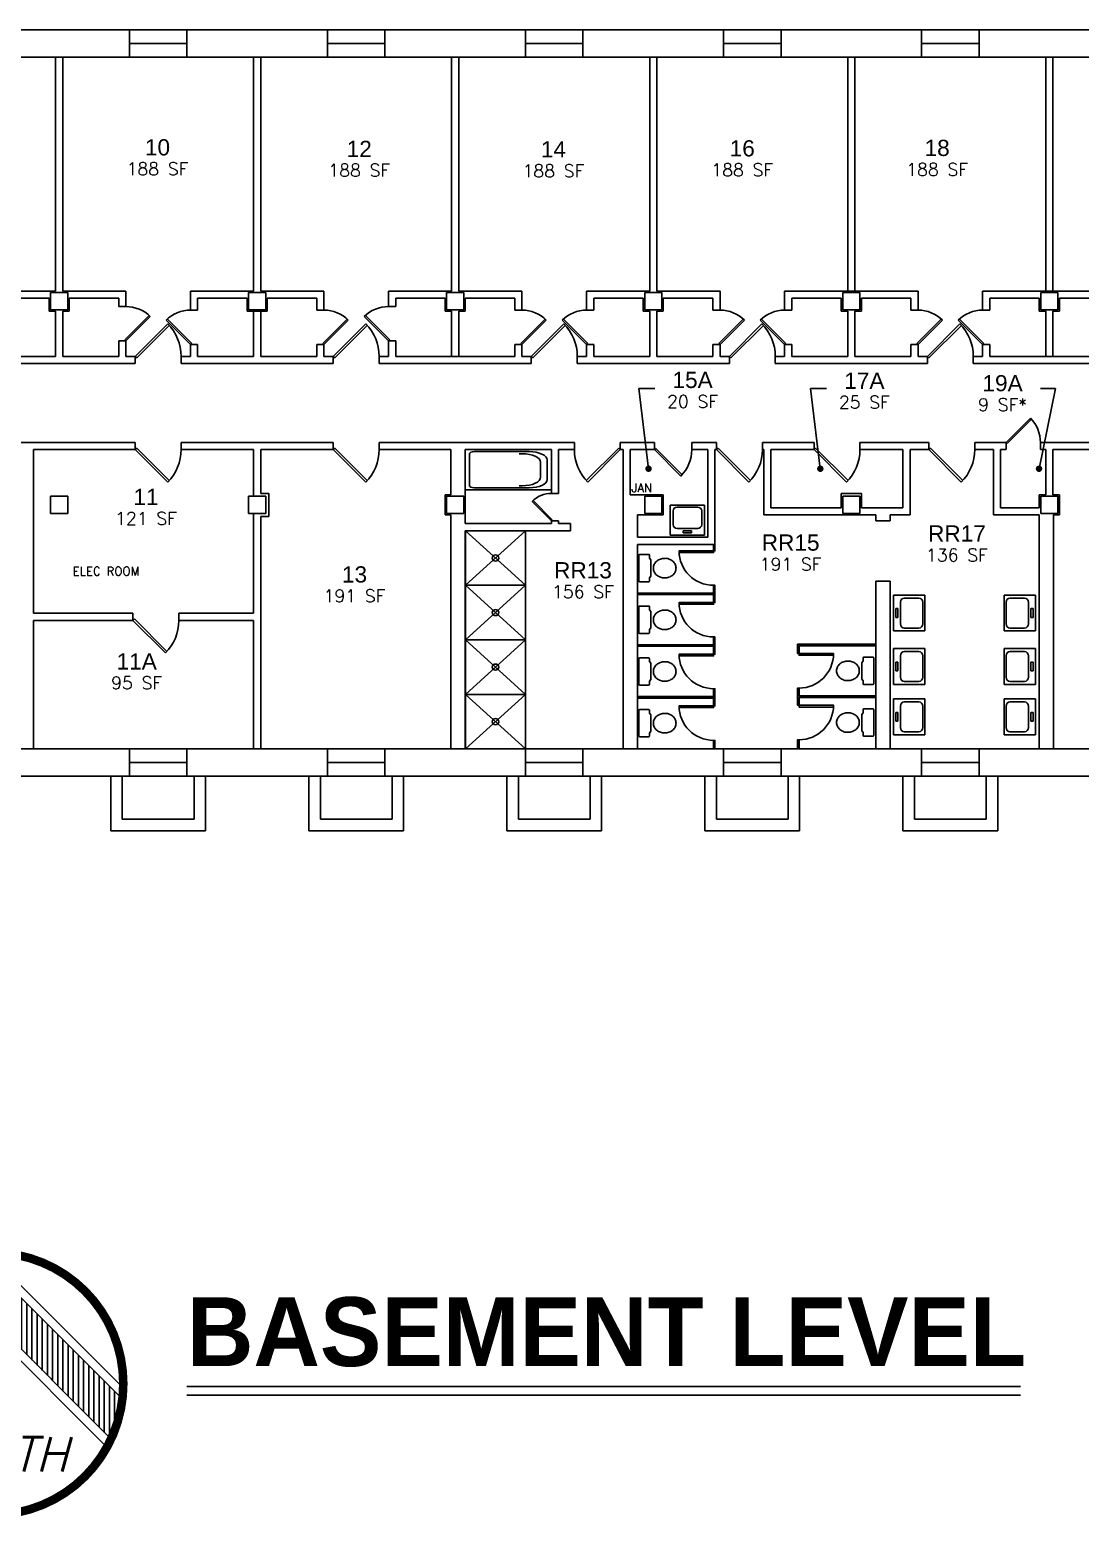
# Model space of a CAD drawing. Header units: inches. Extents: x -346 to 2997, y 75 to 2144.
# Drawn here: x 1417 to 2149, y 986 to 2024 of the extents above; entities that cross this region are included whole.
import ezdxf
from ezdxf.enums import TextEntityAlignment as Align

# ---------------------------------------------------------------- set-up
doc = ezdxf.new("R2010")
doc.units = ezdxf.units.IN
doc.header["$MEASUREMENT"] = 0
doc.layers.get('0').update_dxf_attribs({"linetype": 'CONTINUOUS'})
for name, color, linetype in [('A-ANNO-LEVL', 4, 'CONTINUOUS'), ('A-ANNO-NRTH', 4, 'CONTINUOUS'), ('A-ANNO-TEXT', 7, 'CONTINUOUS'), ('A-DOOR', 2, 'CONTINUOUS'), ('A-FLOR-TPTN', 3, 'CONTINUOUS'), ('A-GLAZ', 2, 'CONTINUOUS'), ('A-SPAC-ANOT', 4, 'CONTINUOUS'), ('A-SPAC-RMNO', 4, 'CONTINUOUS'), ('A-SPAC-RMTW', 4, 'CONTINUOUS'), ('A-WALL', 7, 'CONTINUOUS'), ('P-FIXT', 3, 'CONTINUOUS'), ('S-COLS', 5, 'CONTINUOUS')]:
    doc.layers.add(name, color=color, linetype=linetype)
doc.styles.add('FAI1', font='arial.ttf')
doc.styles.add('LEVELTXT', font='bold.shx', dxfattribs={"height": 0.25})
doc.styles.add('ROMANS', font='romans.shx')
doc.styles.add('SCALETXT', font='simplex.shx', dxfattribs={"oblique": 15, "height": 0.125})
doc.styles.add('simplex', font='simplex.shx')
doc.dimstyles.get("Standard").update_dxf_attribs({"dimtxt": 0.18, "dimasz": 0.18, "dimexe": 0.18, "dimexo": 0.0625, "dimgap": 0.09, "dimtad": 0, "dimtih": 1, "dimtoh": 1, "dimdec": 4, "dimzin": 0, "dimdsep": 46, "dimtxsty": 'Standard', "dimcen": 0.09, "dimadec": 0, "dimazin": 0, "dimtfac": 1, "dimtdec": 4, "dimtofl": 0, "dimtmove": 0, "dimatfit": 3, "dimfxl": 1, "dimtolj": 1, "dimtzin": 0, "dimarcsym": 0})

# ---------------------------------------------------------------- blocks, each defined once
blk = doc.blocks.new('AB141')
for p, q in [((1, 0.5), (0, 0.5)), ((0, 0.5), (0, -0.5)), ((0.05, 0.395071), (0.05, -0.395071)), ((0.743209, 0.45), (0.104929, 0.45)), ((0.624759, 0.4), (0.660817, 0.4)), ((1, -0.5), (1, 0.5)), ((0.874759, 0.186058), (0.874759, -0.186058)), ((0.95, -0.243209), (0.95, 0.243209)), ((0, -0.5), (1, -0.5)), ((0.104929, -0.45), (0.743209, -0.45)), ((0.660817, -0.4), (0.624759, -0.4))]:
    blk.add_line(p, q)
for centre, radius, start, end in [((0.104929, 0.395071), 0.054929, 90, 180), ((0.660817, 0.186058), 0.213942, 0, 90), ((0.743209, 0.243209), 0.206791, 0, 90), ((0.660817, -0.186058), 0.213942, 270, 0), ((0.743209, -0.243209), 0.206791, 270, 0), ((0.104929, -0.395071), 0.054929, 180, 270)]:
    blk.add_arc(centre, radius, start, end)
blk = doc.blocks.new('AH13A')
for p, q in [((1, 0.496), (0, 0.496)), ((0, 0.496), (0, -0.504)), ((0, -0.504), (1, 0.496)), ((1, -0.504), (0, 0.496)), ((1, -0.504), (1, 0.496)), ((0, -0.504), (1, -0.504))]:
    blk.add_line(p, q)
blk.add_circle((0.5, -0.004), 0.056)
blk = doc.blocks.new('AC141')
for p, q in [((0, 0.5), (1, 0.5)), ((0, -0.5), (0, 0.5)), ((0.346581, 0.4183), (0.810283, 0.4183)), ((1, 0.5), (1, -0.5)), ((0.0753, 0.12255), (0.145017, 0.12255)), ((0.0753, -0.12255), (0.0753, 0.12255)), ((0.145017, 0.12255), (0.145017, -0.12255)), ((0.226581, -0.2983), (0.226581, 0.2983)), ((0.930283, 0.2983), (0.930283, -0.2983)), ((0.145017, -0.12255), (0.0753, -0.12255)), ((1, -0.5), (0, -0.5)), ((0.810283, -0.4183), (0.346581, -0.4183))]:
    blk.add_line(p, q)
for centre, start, end in [((0.346581, 0.2983), 90, 180), ((0.810283, 0.2983), 0, 90), ((0.346581, -0.2983), 180, 270), ((0.810283, -0.2983), 270, 0)]:
    blk.add_arc(centre, 0.12, start, end)
blk = doc.blocks.new('AD131')
for p, q in [((0.03333, -0.475023), (0.03333, 0.475023)), ((0.05833, 0.500023), (0.298978, 0.500023)), ((0.323978, 0.475023), (0.323978, 0.362171)), ((0.323978, 0.362171), (0.354249, 0.298611)), ((0.354249, 0.298611), (0.354249, -0.298611)), ((0.323978, -0.362171), (0.354249, -0.298611)), ((0.323978, -0.475023), (0.323978, -0.362171)), ((0.05833, -0.500023), (0.298978, -0.500023))]:
    blk.add_line(p, q)
blk.add_lwpolyline([(1.033321, -0.002131, 0.084445), (1.00948, 0.138025, 0.091522), (0.944276, 0.252035, 0.103706), (0.835094, 0.337134, 0.134256), (0.729302, 0.357313, 0.114344), (0.615596, 0.330966, 0.103706), (0.514328, 0.252035, 0.091522), (0.449124, 0.138025, 0.084445), (0.425283, -0.002131, 0.084445), (0.449124, -0.142287, 0.091522), (0.514328, -0.256296, 0.103706), (0.615596, -0.335228, 0.114344), (0.729302, -0.361575, 0.114344), (0.843008, -0.335228, 0.103706), (0.944276, -0.256296, 0.091522), (1.00948, -0.142287, 0.084445)], format="xyb", close=True)
for centre, start, end in [((0.05833, 0.475023), 90, 180), ((0.298978, 0.475023), 0, 90), ((0.05833, -0.475023), 180, 270), ((0.298978, -0.475023), 270, 0)]:
    blk.add_arc(centre, 0.025, start, end)
blk = doc.blocks.new('AE141')
for p, q in [((0.499999, 0), (0.451388, 0)), ((0.451388, 0), (0.451388, -0.999997)), ((0.499999, -0.999997), (0.451388, -0.999997))]:
    blk.add_line(p, q)
blk.add_arc((0.499999, 0), 0.999997, 180, 270)
at = {"linetype": 'Continuous'}
for points in [[(0.451388, 0), (0.451388, -0.999997), (0.451388, -0.999997, 1), (0.451388, 0, 1)], [(0.499999, 0, 1), (0.499999, -0.999997, 1), (0.451388, -0.999997, 1), (0.451388, 0, 1)], [(0.499999, 0), (0.499999, 0, 1), (0.451388, 0, 1), (0.451388, 0)], [(0.499999, 0), (0.499999, -0.999997), (0.451388, -0.998815), (0.451388, 0)], [(0.499999, 0), (0.499999, -0.999997), (0.499999, -0.999997, 1), (0.499999, 0, 1)], [(0.499999, -0.999997), (0.499999, -0.999997, 1), (0.451388, -0.999997, 1), (0.451388, -0.998815)]]:
    blk.add_3dface(points, dxfattribs=at)
blk = doc.blocks.new('*X11')
at = {"color": 0}
for p, q in [((-0.75, 0.1973), (-0.75, 0.3831)), ((-0.7312, 0.2161), (-0.7312, 0.4019)), ((-0.7125, 0.2348), (-0.7125, 0.4206)), ((-0.6937, 0.2279), (-0.6937, 0.4137)), ((-0.675, 0.2091), (-0.675, 0.3949)), ((-0.8062, 0.1411), (-0.8062, 0.3269)), ((-0.7875, 0.1598), (-0.7875, 0.3456)), ((-0.7687, 0.1786), (-0.7687, 0.3644)), ((-0.6562, 0.1904), (-0.6562, 0.3762)), ((-0.6375, 0.1716), (-0.6375, 0.3574)), ((-0.6187, 0.1529), (-0.6187, 0.3387)), ((-0.8625, 0.0848), (-0.8625, 0.2706)), ((-0.8437, 0.1036), (-0.8437, 0.2894)), ((-0.825, 0.1223), (-0.825, 0.3081)), ((-0.6, 0.1341), (-0.6, 0.3199)), ((-0.5812, 0.1154), (-0.5812, 0.3012)), ((-0.5625, 0.0966), (-0.5625, 0.2824)), ((-0.9, 0.0473), (-0.9, 0.2331)), ((-0.8812, 0.0661), (-0.8812, 0.2519)), ((-0.5437, 0.0779), (-0.5437, 0.2637)), ((-0.525, 0.0591), (-0.525, 0.2449)), ((-0.5062, 0.0404), (-0.5062, 0.2262)), ((-0.9562, -0.0089), (-0.9562, 0.1769)), ((-0.9375, 0.0098), (-0.9375, 0.1956)), ((-0.9187, 0.0286), (-0.9187, 0.2144)), ((-0.4875, 0.0216), (-0.4875, 0.2074)), ((-0.4687, 0.0029), (-0.4687, 0.1887)), ((-0.45, -0.0159), (-0.45, 0.1699)), ((-1.0125, -0.0652), (-1.0125, 0.1206)), ((-0.9937, -0.0464), (-0.9937, 0.1394)), ((-0.975, -0.0277), (-0.975, 0.1581)), ((-0.4312, -0.0346), (-0.4312, 0.1512)), ((-0.4125, -0.0534), (-0.4125, 0.1324)), ((-0.3937, -0.0721), (-0.3937, 0.1137)), ((-1.0688, -0.1214), (-1.0688, 0.0644)), ((-1.05, -0.1027), (-1.05, 0.0831)), ((-1.0312, -0.0839), (-1.0312, 0.1019)), ((-0.375, -0.0909), (-0.375, 0.0949)), ((-0.3562, -0.1096), (-0.3562, 0.0762)), ((-0.3375, -0.1284), (-0.3375, 0.0574)), ((-1.125, -0.1777), (-1.125, 0.0081)), ((-1.1062, -0.1589), (-1.1062, 0.0269)), ((-1.0875, -0.1402), (-1.0875, 0.0456)), ((-0.3187, -0.1471), (-0.3187, 0.0387)), ((-0.3, -0.1659), (-0.3, 0.0199)), ((-0.2812, -0.1846), (-0.2812, 0.0012)), ((-1.1625, -0.1263), (-1.1625, -0.0294)), ((-1.1438, -0.1653), (-1.1438, -0.0106)), ((-0.2625, -0.1448), (-0.2625, -0.0176)), ((-0.2437, -0.0894), (-0.2437, -0.0363))]:
    blk.add_line(p, q, dxfattribs=at)
blk = doc.blocks.new('FMNORTH')
at = {"layer": 'A-ANNO-NRTH'}
for p, q in [((-0.7066, 0.4708), (-1.1668, 0.0106)), ((-0.7066, 0.4708), (-0.2464, 0.0106)), ((-0.7066, 0.1965), (-1.1114, -0.2083)), ((-0.7066, 0.1965), (-0.3018, -0.2083))]:
    blk.add_line(p, q, dxfattribs=at)
at = {"layer": 'A-ANNO-NRTH', "const_width": 0.0312}
blk.add_lwpolyline([(-1.1824, 0.0106, 1), (-0.2308, 0.0106, 1)], format="xyb", close=True, dxfattribs=at)
at = {"layer": 'A-ANNO-NRTH'}
blk.add_lwpolyline([(-1.179, -0.0459), (-1.1622, -0.1278), (-1.1335, -0.1862), (-1.1602, -0.1251), (-1.179, -0.0459), (-0.7066, 0.4265), (-0.2342, -0.0459), (-0.2486, -0.1115), (-0.2797, -0.1862), (-0.7066, 0.2407), (-1.1335, -0.1862)], dxfattribs=at)
blk.add_blockref('*X11', (0, 0), dxfattribs=at)
at = {"layer": 'A-ANNO-NRTH', "style": 'SCALETXT', "oblique": 15}
blk.add_text('NORTH', height=0.125, dxfattribs=at).set_placement((-0.7066, -0.2454), align=Align.MIDDLE)
blk = doc.blocks.new('VS')
at = {"layer": 'A-ANNO-LEVL', "style": 'LEVELTXT'}
blk.add_attdef('VIEW', (0, 0.0748), '', height=0.25, dxfattribs=at)
blk = doc.blocks.new('AWI002')
blk.add_line((-0.5, -1), (0.5, -1))
blk = doc.blocks.new('ADO001')
for p, q in [((0.207106, 0.707105), (-0.499999, 0)), ((-0.465625, -0.034373), (0.240643, 0.671896)), ((-0.499999, 0), (-0.465625, -0.034373))]:
    blk.add_line(p, q)
blk.add_arc((-0.499999, 0), 0.999997, 0, 45)
blk = doc.blocks.new('ADO101')
for p, q in [((0.465624, -0.034373), (-0.240645, 0.671896)), ((-0.207108, 0.707105), (0.499997, 0)), ((0.499997, 0), (0.465624, -0.034373))]:
    blk.add_line(p, q)
blk.add_arc((0.499997, 0), 0.999997, 135, 180)
blk = doc.blocks.new('FMGRM1')
at = {"style": 'FAI1'}
for tag, p in [('DATA1', (0, -0.284)), ('DATA2', (0, -0.443)), ('DATA3', (0, -0.602)), ('DATA4', (0, -0.762)), ('DATA5', (0, -0.921))]:
    blk.add_attdef(tag, text='', height=0.117, dxfattribs=at).set_placement(p, align=Align.CENTER)
at = {"layer": 'A-SPAC-RMNO', "style": 'FAI1'}
blk.add_attdef('RMNUMB', text='', height=0.16, dxfattribs=at).set_placement((0, 0), align=Align.MIDDLE)

msp = doc.modelspace()

# ---------------------------------------------------------------- linework, layer by layer
at = {"layer": 'A-ANNO-LEVL'}
for p, q in [((1526.7, 1078.4), (2107.7, 1078.4)), ((1526.7, 1072.4), (2107.7, 1072.4))]:
    msp.add_line(p, q, dxfattribs=at)
at = {"layer": 'A-FLOR-TPTN'}
for points in [[(1894.7, 1665.1), (1894.7, 1660.6), (1893.7, 1660.6), (1893.7, 1665.1)], [(1840.7, 1630.1), (1893.7, 1630.1), (1893.7, 1624.6), (1894.7, 1624.6), (1894.7, 1636.6), (1893.7, 1636.6), (1893.7, 1631.1), (1840.7, 1631.1), (1840.7, 1630.1)], [(1840.7, 1594.1), (1893.7, 1594.1), (1893.7, 1588.6), (1894.7, 1588.6), (1894.7, 1600.6), (1893.7, 1600.6), (1893.7, 1595.1), (1840.7, 1595.1), (1840.7, 1594.1)], [(2006.3, 1594.5), (2006.3, 1595.5), (1952.3, 1595.5), (1952.3, 1589), (1953.3, 1589), (1953.3, 1594.5), (2006.3, 1594.5)], [(1840.7, 1558.1), (1893.7, 1558.1), (1893.7, 1552.6), (1894.7, 1552.6), (1894.7, 1564.6), (1893.7, 1564.6), (1893.7, 1559.1), (1840.7, 1559.1), (1840.7, 1558.1)], [(2006.3, 1558.5), (1953.3, 1558.5), (1953.3, 1553), (1952.3, 1553), (1952.3, 1565), (1953.3, 1565), (1953.3, 1559.5), (2006.3, 1559.5), (2006.3, 1558.5)], [(1894.7, 1522.6), (1894.7, 1528.6), (1893.7, 1528.6), (1893.7, 1522.6)], [(1952.3, 1523), (1952.3, 1529), (1953.3, 1529), (1953.3, 1523)]]:
    msp.add_lwpolyline(points, dxfattribs=at)
at = {"layer": 'A-GLAZ'}
for p, q in [((1526.7, 2023.6), (1486.7, 2023.6)), ((1664.7, 2023.6), (1624.7, 2023.6)), ((1802.7, 2023.6), (1762.7, 2023.6)), ((1940.7, 2023.6), (1900.7, 2023.6)), ((2078.7, 2023.6), (2038.7, 2023.6)), ((1526.7, 2004.6), (1486.7, 2004.6)), ((1664.7, 2004.6), (1624.7, 2004.6)), ((1802.7, 2004.6), (1762.7, 2004.6)), ((1940.7, 2004.6), (1900.7, 2004.6)), ((2078.7, 2004.6), (2038.7, 2004.6)), ((1486.7, 1522.6), (1526.7, 1522.6)), ((1624.7, 1522.6), (1664.7, 1522.6)), ((1762.7, 1522.6), (1802.7, 1522.6)), ((1900.7, 1522.6), (1940.7, 1522.6)), ((2038.7, 1522.6), (2078.7, 1522.6)), ((1486.7, 1503.6), (1526.7, 1503.6)), ((1624.7, 1503.6), (1664.7, 1503.6)), ((1762.7, 1503.6), (1802.7, 1503.6)), ((1900.7, 1503.6), (1940.7, 1503.6)), ((2038.7, 1503.6), (2078.7, 1503.6))]:
    msp.add_line(p, q, dxfattribs=at)
at = {"layer": 'A-WALL'}
for p, q in [((917.7, 2023.6), (2835.7, 2023.6)), ((1486.7, 2004.6), (1486.7, 2023.6)), ((1526.7, 2004.6), (1526.7, 2023.6)), ((1624.7, 2023.6), (1624.7, 2004.6)), ((1664.7, 2023.6), (1664.7, 2004.6)), ((1762.7, 2004.6), (1762.7, 2023.6)), ((1802.7, 2004.6), (1802.7, 2023.6)), ((1900.7, 2023.6), (1900.7, 2004.6)), ((1940.7, 2023.6), (1940.7, 2004.6)), ((2038.7, 2004.6), (2038.7, 2023.6)), ((2078.7, 2004.6), (2078.7, 2023.6)), ((2816.5, 2004.6), (915.7, 2004.6)), ((1435.2, 2004.6), (1435.2, 1841.6)), ((1440.2, 2004.6), (1440.2, 1841.6)), ((1573.2, 2004.6), (1573.2, 1841.6)), ((1578.2, 2004.6), (1578.2, 1841.6)), ((1711.2, 2004.6), (1711.2, 1841.6)), ((1716.2, 2004.6), (1716.2, 1841.6)), ((1849.2, 2004.6), (1849.2, 1841.6)), ((1854.2, 2004.6), (1854.2, 1841.6)), ((1987.2, 2004.6), (1987.2, 1841.6)), ((1992.2, 2004.6), (1992.2, 1841.6)), ((2125.2, 2004.6), (2125.2, 1841.6)), ((2130.2, 2004.6), (2130.2, 1841.6)), ((1391.2, 1841.6), (1435.2, 1841.6)), ((1396.2, 1836.6), (1430.7, 1836.6)), ((1435.2, 1841.6), (1430.7, 1841.6)), ((1430.7, 1836.6), (1430.7, 1827.6)), ((1444.7, 1841.6), (1440.2, 1841.6)), ((1440.2, 1841.6), (1484.2, 1841.6)), ((1444.7, 1827.6), (1444.7, 1836.6)), ((1444.7, 1836.6), (1479.2, 1836.6)), ((1479.2, 1836.6), (1479.2, 1830.8)), ((1484.2, 1841.6), (1484.2, 1830.8)), ((1529.2, 1841.6), (1573.2, 1841.6)), ((1529.2, 1841.6), (1529.2, 1828.3)), ((1534.2, 1836.6), (1568.7, 1836.6)), ((1534.2, 1836.6), (1534.2, 1828.3)), ((1573.2, 1841.6), (1568.7, 1841.6)), ((1568.7, 1836.6), (1568.7, 1827.6)), ((1582.7, 1841.6), (1578.2, 1841.6)), ((1578.2, 1841.6), (1622.2, 1841.6)), ((1582.7, 1827.6), (1582.7, 1836.6)), ((1582.7, 1836.6), (1617.2, 1836.6)), ((1617.2, 1836.6), (1617.2, 1828.3)), ((1622.2, 1841.6), (1622.2, 1828.3)), ((1667.2, 1841.6), (1711.2, 1841.6)), ((1667.2, 1841.6), (1667.2, 1830.8)), ((1672.2, 1836.6), (1706.7, 1836.6)), ((1672.2, 1836.6), (1672.2, 1830.8)), ((1711.2, 1841.6), (1706.7, 1841.6)), ((1706.7, 1836.6), (1706.7, 1827.6)), ((1720.7, 1841.6), (1716.2, 1841.6)), ((1716.2, 1841.6), (1760.2, 1841.6)), ((1720.7, 1827.6), (1720.7, 1836.6)), ((1720.7, 1836.6), (1755.2, 1836.6)), ((1755.2, 1836.6), (1755.2, 1828.3)), ((1760.2, 1841.6), (1760.2, 1828.3)), ((1805.2, 1841.6), (1849.2, 1841.6)), ((1805.2, 1841.6), (1805.2, 1828.3)), ((1810.2, 1836.6), (1844.7, 1836.6)), ((1810.2, 1836.6), (1810.2, 1828.3)), ((1849.2, 1841.6), (1844.7, 1841.6)), ((1844.7, 1836.6), (1844.7, 1827.6)), ((1858.7, 1841.6), (1854.2, 1841.6)), ((1854.2, 1841.6), (1898.2, 1841.6)), ((1858.7, 1827.6), (1858.7, 1836.6)), ((1858.7, 1836.6), (1893.2, 1836.6)), ((1893.2, 1836.6), (1893.2, 1828.3)), ((1898.2, 1841.6), (1898.2, 1828.3)), ((1943.2, 1841.6), (1987.2, 1841.6)), ((1943.2, 1841.6), (1943.2, 1828.3)), ((1948.2, 1836.6), (1982.7, 1836.6)), ((1948.2, 1836.6), (1948.2, 1828.3)), ((1996.7, 1841.6), (1982.7, 1841.6)), ((1982.7, 1836.6), (1982.7, 1827.6)), ((1992.2, 1841.6), (2036.2, 1841.6)), ((1996.7, 1827.6), (1996.7, 1836.6)), ((1996.7, 1836.6), (2031.2, 1836.6)), ((2031.2, 1836.6), (2031.2, 1828.3)), ((2036.2, 1841.6), (2036.2, 1828.3)), ((2081.2, 1841.6), (2125.2, 1841.6)), ((2081.2, 1841.6), (2081.2, 1828.3)), ((2086.2, 1836.6), (2120.7, 1836.6)), ((2086.2, 1836.6), (2086.2, 1828.3)), ((2134.7, 1841.6), (2120.7, 1841.6)), ((2120.7, 1836.6), (2120.7, 1827.6)), ((2130.2, 1841.6), (2174.2, 1841.6)), ((2134.7, 1827.6), (2134.7, 1836.6)), ((2134.7, 1836.6), (2169.2, 1836.6)), ((1430.7, 1827.6), (1435.2, 1827.6)), ((1435.2, 1827.6), (1435.2, 1796.1)), ((1440.2, 1827.6), (1440.2, 1796.1)), ((1440.2, 1827.6), (1444.7, 1827.6)), ((1484.2, 1830.8), (1479.2, 1830.8)), ((1534.2, 1828.3), (1529.2, 1828.3)), ((1568.7, 1827.6), (1582.7, 1827.6)), ((1573.2, 1827.6), (1573.2, 1796.1)), ((1578.2, 1827.6), (1578.2, 1796.1)), ((1622.2, 1828.3), (1617.2, 1828.3)), ((1672.2, 1830.8), (1667.2, 1830.8)), ((1706.7, 1827.6), (1711.2, 1827.6)), ((1711.2, 1827.6), (1711.2, 1796.1)), ((1716.2, 1827.6), (1716.2, 1796.1)), ((1716.2, 1827.6), (1720.7, 1827.6)), ((1760.2, 1828.3), (1755.2, 1828.3)), ((1810.2, 1828.3), (1805.2, 1828.3)), ((1844.7, 1827.6), (1849.2, 1827.6)), ((1849.2, 1827.6), (1849.2, 1796.1)), ((1854.2, 1827.6), (1854.2, 1796.1)), ((1854.2, 1827.6), (1858.7, 1827.6)), ((1898.2, 1828.3), (1893.2, 1828.3)), ((1948.2, 1828.3), (1943.2, 1828.3)), ((1982.7, 1827.6), (1987.2, 1827.6)), ((1987.2, 1827.6), (1987.2, 1796.1)), ((1992.2, 1827.6), (1992.2, 1796.1)), ((1992.2, 1827.6), (1996.7, 1827.6)), ((2036.2, 1828.3), (2031.2, 1828.3)), ((2086.2, 1828.3), (2081.2, 1828.3)), ((2120.7, 1827.6), (2125.2, 1827.6)), ((2125.2, 1827.6), (2125.2, 1796.1)), ((2130.2, 1827.6), (2130.2, 1796.1)), ((2130.2, 1827.6), (2134.7, 1827.6)), ((1479.2, 1806.8), (1479.2, 1796.1)), ((1484.2, 1806.8), (1479.2, 1806.8)), ((1484.2, 1806.8), (1484.2, 1796.1)), ((1667.2, 1806.8), (1667.2, 1796.1)), ((1672.2, 1806.8), (1667.2, 1806.8)), ((1672.2, 1806.8), (1672.2, 1796.1)), ((1396.2, 1796.1), (1435.2, 1796.1)), ((1440.2, 1796.1), (1479.2, 1796.1)), ((1484.2, 1796.1), (1490.7, 1796.1)), ((1490.7, 1791.1), (1490.7, 1796.1)), ((1522.7, 1796.1), (1529.2, 1796.1)), ((1522.7, 1791.1), (1522.7, 1796.1)), ((1529.2, 1804.3), (1529.2, 1796.1)), ((1534.2, 1804.3), (1529.2, 1804.3)), ((1534.2, 1804.3), (1534.2, 1796.1)), ((1534.2, 1796.1), (1573.2, 1796.1)), ((1578.2, 1796.1), (1617.2, 1796.1)), ((1617.2, 1804.3), (1617.2, 1796.1)), ((1622.2, 1804.3), (1617.2, 1804.3)), ((1622.2, 1804.3), (1622.2, 1796.1)), ((1622.2, 1796.1), (1628.7, 1796.1)), ((1628.7, 1791.1), (1628.7, 1796.1)), ((1660.7, 1796.1), (1667.2, 1796.1)), ((1660.7, 1791.1), (1660.7, 1796.1)), ((1672.2, 1796.1), (1755.2, 1796.1)), ((1755.2, 1804.3), (1755.2, 1796.1)), ((1760.2, 1804.3), (1755.2, 1804.3)), ((1760.2, 1804.3), (1760.2, 1796.1)), ((1760.2, 1796.1), (1766.7, 1796.1)), ((1766.7, 1791.1), (1766.7, 1796.1)), ((1798.7, 1796.1), (1805.2, 1796.1)), ((1798.7, 1791.1), (1798.7, 1796.1)), ((1805.2, 1804.3), (1805.2, 1796.1)), ((1810.2, 1804.3), (1805.2, 1804.3)), ((1810.2, 1804.3), (1810.2, 1796.1)), ((1810.2, 1796.1), (1849.2, 1796.1)), ((1854.2, 1796.1), (1893.2, 1796.1)), ((1893.2, 1804.3), (1893.2, 1796.1)), ((1898.2, 1804.3), (1893.2, 1804.3)), ((1898.2, 1804.3), (1898.2, 1796.1)), ((1898.2, 1796.1), (1904.7, 1796.1)), ((1904.7, 1791.1), (1904.7, 1796.1)), ((1936.7, 1796.1), (1943.2, 1796.1)), ((1936.7, 1791.1), (1936.7, 1796.1)), ((1943.2, 1804.3), (1943.2, 1796.1)), ((1948.2, 1804.3), (1943.2, 1804.3)), ((1948.2, 1804.3), (1948.2, 1796.1)), ((1948.2, 1796.1), (1987.2, 1796.1)), ((1992.2, 1796.1), (2031.2, 1796.1)), ((2031.2, 1804.3), (2031.2, 1796.1)), ((2036.2, 1804.3), (2031.2, 1804.3)), ((2036.2, 1804.3), (2036.2, 1796.1)), ((2036.2, 1796.1), (2042.7, 1796.1)), ((2042.7, 1791.1), (2042.7, 1796.1)), ((2074.7, 1796.1), (2081.2, 1796.1)), ((2074.7, 1791.1), (2074.7, 1796.1)), ((2081.2, 1804.3), (2081.2, 1796.1)), ((2086.2, 1804.3), (2081.2, 1804.3)), ((2086.2, 1804.3), (2086.2, 1796.1)), ((2086.2, 1796.1), (2169.2, 1796.1)), ((1384.7, 1791.1), (1490.7, 1791.1)), ((1522.7, 1791.1), (1628.7, 1791.1)), ((1660.7, 1791.1), (1766.7, 1791.1)), ((1798.7, 1791.1), (1904.7, 1791.1)), ((1936.7, 1791.1), (2042.7, 1791.1)), ((2074.7, 1791.1), (2180.7, 1791.1)), ((1490.7, 1736.1), (1252.2, 1736.1)), ((1490.7, 1736.1), (1490.7, 1731.1)), ((1522.7, 1736.1), (1522.7, 1731.1)), ((1628.7, 1736.1), (1522.7, 1736.1)), ((1628.7, 1736.1), (1628.7, 1731.1)), ((1796.7, 1736.1), (1660.7, 1736.1)), ((1660.7, 1736.1), (1660.7, 1731.1)), ((1796.7, 1736.1), (1796.7, 1731.1)), ((1852.5, 1736.1), (1828.7, 1736.1)), ((1828.7, 1736.1), (1828.7, 1731.1)), ((1852.5, 1736.1), (1852.5, 1731.1)), ((1878.5, 1736.1), (1895.7, 1736.1)), ((1878.5, 1736.1), (1878.5, 1731.1)), ((1895.7, 1736.1), (1895.7, 1731.1)), ((1927.7, 1736.1), (1963.7, 1736.1)), ((1927.7, 1736.1), (1927.7, 1731.1)), ((1963.7, 1736.1), (1963.7, 1731.1)), ((1995.7, 1736.1), (2043.7, 1736.1)), ((1995.7, 1736.1), (1995.7, 1731.1)), ((2043.7, 1736.1), (2043.7, 1731.1)), ((2075.7, 1736.1), (2075.7, 1731.1)), ((2097.5, 1736.1), (2075.7, 1736.1)), ((2097.5, 1731.1), (2097.5, 1736.1)), ((2180.7, 1736.1), (2121.5, 1736.1)), ((2121.5, 1731.1), (2121.5, 1736.1)), ((1419.7, 1731.1), (1419.7, 1617.1)), ((1490.7, 1731.1), (1419.7, 1731.1)), ((1573.2, 1731.1), (1522.7, 1731.1)), ((1573.2, 1698.6), (1573.2, 1731.1)), ((1578.2, 1700.6), (1578.2, 1731.1)), ((1628.7, 1731.1), (1578.2, 1731.1)), ((1710.7, 1731.1), (1660.7, 1731.1)), ((1710.7, 1699.6), (1710.7, 1731.1)), ((1720.7, 1679.6), (1720.7, 1731.1)), ((1780.7, 1731.1), (1720.7, 1731.1)), ((1780.7, 1731.1), (1780.7, 1700.6)), ((1785.7, 1731.1), (1785.7, 1700.6)), ((1796.7, 1731.1), (1785.7, 1731.1)), ((1830.7, 1731.1), (1828.7, 1731.1)), ((1830.7, 1522.6), (1830.7, 1731.1)), ((1835.7, 1699.6), (1835.7, 1731.1)), ((1835.7, 1731.1), (1852.5, 1731.1)), ((1878.5, 1731.1), (1889.7, 1731.1)), ((1889.7, 1670.1), (1889.7, 1731.1)), ((1894.7, 1665.1), (1894.7, 1731.1)), ((1894.7, 1731.1), (1895.7, 1731.1)), ((1927.7, 1731.1), (1928.7, 1731.1)), ((1928.7, 1731.1), (1928.7, 1685.6)), ((1933.7, 1731.1), (1933.7, 1690.6)), ((1933.7, 1731.1), (1963.7, 1731.1)), ((1995.7, 1731.1), (2025.7, 1731.1)), ((2025.7, 1690.6), (2025.7, 1731.1)), ((2030.7, 1685.6), (2030.7, 1731.1)), ((2030.7, 1731.1), (2043.7, 1731.1)), ((2075.7, 1731.1), (2088.7, 1731.1)), ((2088.7, 1685.6), (2088.7, 1731.1)), ((2093.7, 1690.6), (2093.7, 1731.1)), ((2097.5, 1731.1), (2093.7, 1731.1)), ((2125.2, 1731.1), (2121.5, 1731.1)), ((2125.2, 1699.6), (2125.2, 1731.1)), ((2130.2, 1699.6), (2130.2, 1731.1)), ((2130.2, 1731.1), (2180.7, 1731.1)), ((1583.7, 1700.6), (1578.2, 1700.6)), ((1583.7, 1684.6), (1583.7, 1700.6)), ((1706.7, 1699.6), (1706.7, 1685.6)), ((1710.7, 1699.6), (1706.7, 1699.6)), ((1785.7, 1700.6), (1780.7, 1700.6)), ((1858.7, 1699.6), (1835.7, 1699.6)), ((1858.7, 1685.6), (1858.7, 1699.6)), ((1982.7, 1700.6), (1982.7, 1690.6)), ((1982.7, 1700.6), (1996.7, 1700.6)), ((1996.7, 1690.6), (1996.7, 1700.6)), ((2120.7, 1699.6), (2120.7, 1690.6)), ((2125.2, 1699.6), (2120.7, 1699.6)), ((2134.7, 1699.6), (2130.2, 1699.6)), ((2134.7, 1685.6), (2134.7, 1699.6)), ((1573.2, 1617.1), (1573.2, 1686.6)), ((1578.2, 1522.6), (1578.2, 1684.6)), ((1578.2, 1684.6), (1583.7, 1684.6)), ((1706.7, 1685.6), (1710.7, 1685.6)), ((1710.7, 1522.6), (1710.7, 1685.6)), ((1780.7, 1681.6), (1780.7, 1679.6)), ((1785.7, 1681.6), (1780.7, 1681.6)), ((1785.7, 1681.6), (1785.7, 1679.6)), ((1840.7, 1685.6), (1858.7, 1685.6)), ((1840.7, 1670.1), (1840.7, 1685.6)), ((1928.7, 1685.6), (2006.7, 1685.6)), ((1933.7, 1690.6), (1982.7, 1690.6)), ((1996.7, 1690.6), (2025.7, 1690.6)), ((2006.7, 1681.6), (2006.7, 1685.6)), ((2016.7, 1681.6), (2006.7, 1681.6)), ((2016.7, 1685.6), (2030.7, 1685.6)), ((2016.7, 1681.6), (2016.7, 1685.6)), ((2088.7, 1685.6), (2120.7, 1685.6)), ((2093.7, 1690.6), (2120.7, 1690.6)), ((2120.7, 1522.6), (2120.7, 1685.6)), ((2130.7, 1685.6), (2134.7, 1685.6)), ((2130.7, 1522.6), (2130.7, 1685.6)), ((1780.7, 1679.6), (1720.7, 1679.6)), ((1720.7, 1522.6), (1720.7, 1674.6)), ((1720.7, 1674.6), (1793.9, 1674.6)), ((1793.9, 1679.6), (1785.7, 1679.6)), ((1793.9, 1674.6), (1793.9, 1679.6)), ((1840.7, 1670.1), (1889.7, 1670.1)), ((1840.7, 1522.6), (1840.7, 1665.1)), ((1840.7, 1665.1), (1894.7, 1665.1)), ((2006.7, 1522.6), (2006.7, 1639.6)), ((2016.7, 1639.6), (2006.7, 1639.6)), ((2016.7, 1522.6), (2016.7, 1639.6)), ((1489.1, 1617.1), (1419.7, 1617.1)), ((1419.7, 1612.1), (1419.7, 1522.6)), ((1489.1, 1612.1), (1419.7, 1612.1)), ((1489.1, 1617.1), (1489.1, 1612.1)), ((1573.2, 1617.1), (1521.1, 1617.1)), ((1521.1, 1617.1), (1521.1, 1612.1)), ((1573.2, 1612.1), (1521.1, 1612.1)), ((1573.2, 1522.6), (1573.2, 1612.1)), ((1023.7, 1522.6), (2816.7, 1522.6)), ((1486.7, 1522.6), (1486.7, 1503.6)), ((1526.7, 1522.6), (1526.7, 1503.6)), ((1624.7, 1522.6), (1624.7, 1503.6)), ((1664.7, 1522.6), (1664.7, 1503.6)), ((1762.7, 1522.6), (1762.7, 1503.6)), ((1802.7, 1522.6), (1802.7, 1503.6)), ((1900.7, 1522.6), (1900.7, 1503.6)), ((1940.7, 1522.6), (1940.7, 1503.6)), ((2038.7, 1522.6), (2038.7, 1503.6)), ((2078.7, 1522.6), (2078.7, 1503.6)), ((2835.7, 1503.6), (1025.3, 1503.6)), ((1473.7, 1503.6), (1473.7, 1465.6)), ((1481.7, 1503.6), (1481.7, 1473.6)), ((1531.7, 1473.6), (1531.7, 1503.6)), ((1539.7, 1465.6), (1539.7, 1503.6)), ((1611.7, 1503.6), (1611.7, 1465.6)), ((1619.7, 1503.6), (1619.7, 1473.6)), ((1669.7, 1473.6), (1669.7, 1503.6)), ((1677.7, 1465.6), (1677.7, 1503.6)), ((1749.7, 1503.6), (1749.7, 1465.6)), ((1757.7, 1503.6), (1757.7, 1473.6)), ((1807.7, 1473.6), (1807.7, 1503.6)), ((1815.7, 1465.6), (1815.7, 1503.6)), ((1887.7, 1503.6), (1887.7, 1465.6)), ((1895.7, 1503.6), (1895.7, 1473.6)), ((1945.7, 1473.6), (1945.7, 1503.6)), ((1953.7, 1465.6), (1953.7, 1503.6)), ((2025.7, 1503.6), (2025.7, 1465.6)), ((2033.7, 1503.6), (2033.7, 1473.6)), ((2083.7, 1473.6), (2083.7, 1503.6)), ((2091.7, 1465.6), (2091.7, 1503.6)), ((1481.7, 1473.6), (1531.7, 1473.6)), ((1619.7, 1473.6), (1669.7, 1473.6)), ((1757.7, 1473.6), (1807.7, 1473.6)), ((1895.7, 1473.6), (1945.7, 1473.6)), ((2033.7, 1473.6), (2083.7, 1473.6)), ((1473.7, 1465.6), (1539.7, 1465.6)), ((1611.7, 1465.6), (1677.7, 1465.6)), ((1749.7, 1465.6), (1815.7, 1465.6)), ((1887.7, 1465.6), (1953.7, 1465.6)), ((2025.7, 1465.6), (2091.7, 1465.6))]:
    msp.add_line(p, q, dxfattribs=at)
at = {"layer": 'S-COLS'}
for p, q in [((1431.7, 1828.6), (1431.7, 1840.6)), ((1431.7, 1840.6), (1443.7, 1840.6)), ((1443.7, 1840.6), (1443.7, 1828.6)), ((1569.7, 1828.6), (1569.7, 1840.6)), ((1569.7, 1840.6), (1581.7, 1840.6)), ((1581.7, 1840.6), (1581.7, 1828.6)), ((1707.7, 1828.6), (1707.7, 1840.6)), ((1707.7, 1840.6), (1719.7, 1840.6)), ((1719.7, 1840.6), (1719.7, 1828.6)), ((1845.7, 1828.6), (1845.7, 1840.6)), ((1845.7, 1840.6), (1857.7, 1840.6)), ((1857.7, 1840.6), (1857.7, 1828.6)), ((1983.7, 1828.6), (1983.7, 1840.6)), ((1983.7, 1840.6), (1995.7, 1840.6)), ((1995.7, 1840.6), (1995.7, 1828.6)), ((2121.7, 1828.6), (2121.7, 1840.6)), ((2121.7, 1840.6), (2133.7, 1840.6)), ((2133.7, 1840.6), (2133.7, 1828.6)), ((1443.7, 1828.6), (1431.7, 1828.6)), ((1581.7, 1828.6), (1569.7, 1828.6)), ((1719.7, 1828.6), (1707.7, 1828.6)), ((1857.7, 1828.6), (1845.7, 1828.6)), ((1995.7, 1828.6), (1983.7, 1828.6)), ((2133.7, 1828.6), (2121.7, 1828.6)), ((1431.7, 1698.6), (1431.7, 1686.6)), ((1443.7, 1698.6), (1431.7, 1698.6)), ((1443.7, 1686.6), (1443.7, 1698.6)), ((1569.7, 1698.6), (1569.7, 1686.6)), ((1581.7, 1698.6), (1569.7, 1698.6)), ((1581.7, 1686.6), (1581.7, 1698.6)), ((1707.7, 1698.6), (1707.7, 1686.6)), ((1719.7, 1698.6), (1707.7, 1698.6)), ((1719.7, 1686.6), (1719.7, 1698.6)), ((1845.7, 1698.6), (1845.7, 1686.6)), ((1857.7, 1698.6), (1845.7, 1698.6)), ((1857.7, 1686.6), (1857.7, 1698.6)), ((1983.7, 1698.6), (1983.7, 1686.6)), ((1995.7, 1698.6), (1983.7, 1698.6)), ((1995.7, 1686.6), (1995.7, 1698.6)), ((2121.7, 1698.6), (2121.7, 1686.6)), ((2133.7, 1698.6), (2121.7, 1698.6)), ((2133.7, 1686.6), (2133.7, 1698.6)), ((1431.7, 1686.6), (1443.7, 1686.6)), ((1569.7, 1686.6), (1581.7, 1686.6)), ((1707.7, 1686.6), (1719.7, 1686.6)), ((1845.7, 1686.6), (1857.7, 1686.6)), ((1983.7, 1686.6), (1995.7, 1686.6)), ((2121.7, 1686.6), (2133.7, 1686.6))]:
    msp.add_line(p, q, dxfattribs=at)

# ---------------------------------------------------------------- block references
at = {"layer": 'A-ANNO-LEVL'}
ref = msp.add_blockref('VS', (1526.7, 1078.4), dxfattribs=dict(at, xscale=192, yscale=192, zscale=192))
ref.add_attrib('VIEW', 'BASEMENT LEVEL', (1526.7, 1092.7), dxfattribs={"height": 48, "style": 'LEVELTXT'})
at = {"layer": 'A-ANNO-NRTH', "xscale": 192, "yscale": 192, "zscale": 192}
msp.add_blockref('FMNORTH', (1526.7, 1078.4), dxfattribs=at)
at = {"layer": 'A-DOOR', "zscale": 80}
for name, p, xscale, yscale, rotation in [('ADO101', (1484.2, 1818.8), 24, 24, 270), ('ADO101', (1529.2, 1816.3), -24, 24, 89.99999999999999), ('ADO101', (1622.2, 1816.3), 24, 24, 270), ('ADO101', (1667.2, 1818.8), -24, 24, 89.99999999999999), ('ADO101', (1760.2, 1816.3), 24, 24, 270), ('ADO101', (1805.2, 1816.3), -24, 24, 89.99999999999999), ('ADO101', (1898.2, 1816.3), 24, 24, 270), ('ADO101', (1943.2, 1816.3), -24, 24, 89.99999999999999), ('ADO101', (2036.2, 1816.3), 24, 24, 270), ('ADO001', (2081.2, 1816.3), 24, 24, 89.99999999999999), ('ADO101', (1506.7, 1731.1), 32, 32, 180), ('ADO001', (1644.7, 1731.1), -32, 32, 180), ('ADO001', (1812.7, 1731.1), 32, 32, 180), ('ADO101', (1865.5, 1731.1), 26, 26, 180), ('ADO101', (1911.7, 1731.1), 32, 32, 180), ('ADO101', (1979.7, 1731.1), 32, 32, 180), ('ADO101', (2059.7, 1731.1), 32, 32, 180), ('ADO001', (1780.7, 1691.1), 19, 19, 89.99999999999999), ('ADO101', (1505.1, 1612.1), 32, 32, 180)]:
    msp.add_blockref(name, p, dxfattribs=dict(at, xscale=xscale, yscale=yscale, rotation=rotation))
for p, xscale, yscale in [((1506.7, 1796.1), 32, 32), ((1644.7, 1796.1), 32, 32), ((1782.7, 1796.1), 32, 32), ((1920.7, 1796.1), 32, 32), ((2058.7, 1796.1), 32, 32), ((2109.5, 1736.1), 24, 24)]:
    msp.add_blockref('ADO001', p, dxfattribs=dict(at, xscale=xscale, yscale=yscale))
at = {"layer": 'A-FLOR-TPTN', "yscale": 24, "zscale": 60}
for p, xscale, rotation in [((1893.7, 1648.6), -24, 270.000843), ((1893.7, 1612.6), -24, 270.000843), ((1893.7, 1576.6), -24, 270.000843), ((1953.3, 1577), 24, 89.999998), ((1893.7, 1540.6), -24, 270.000843), ((1953.3, 1541), 24, 89.999998)]:
    msp.add_blockref('AE141', p, dxfattribs=dict(at, xscale=xscale, rotation=rotation))
at = {"layer": 'A-GLAZ', "xscale": 40, "yscale": 9.501261, "zscale": 36}
for p in [(1506.7, 2023.6), (1644.7, 2023.6), (1782.7, 2023.6), (1920.7, 2023.6), (2058.7, 2023.6)]:
    msp.add_blockref('AWI002', p, dxfattribs=at)
at = {"layer": 'A-GLAZ', "xscale": 40, "yscale": 9.5, "zscale": 36, "rotation": 180}
for p in [(1506.7, 1503.6), (1644.7, 1503.6), (1782.7, 1503.6), (1920.7, 1503.6), (2058.7, 1503.6)]:
    msp.add_blockref('AWI002', p, dxfattribs=at)
at = {"layer": 'A-SPAC-RMTW'}
ref = msp.add_blockref('FMGRM1', (1506.2, 1941.7), dxfattribs=dict(at, xscale=70.54999999999998, yscale=70.54999999999998, zscale=70.54999999999998))
ref.add_attrib('RMNUMB', '10', dxfattribs={"layer": 'A-SPAC-RMNO', "height": 11.29, "style": 'FAI1'}).set_placement((1506.2, 1941.7), align=Align.MIDDLE)
ref = msp.add_blockref('FMGRM1', (1646.8, 1940.7), dxfattribs=dict(at, xscale=70.54999999999998, yscale=70.54999999999998, zscale=70.54999999999998))
ref.add_attrib('RMNUMB', '12', dxfattribs={"layer": 'A-SPAC-RMNO', "height": 11.29, "style": 'FAI1'}).set_placement((1646.8, 1940.7), align=Align.MIDDLE)
ref = msp.add_blockref('FMGRM1', (1782.1, 1940.3), dxfattribs=dict(at, xscale=70.54999999999998, yscale=70.54999999999998, zscale=70.54999999999998))
ref.add_attrib('RMNUMB', '14', dxfattribs={"layer": 'A-SPAC-RMNO', "height": 11.29, "style": 'FAI1'}).set_placement((1782.1, 1940.3), align=Align.MIDDLE)
ref = msp.add_blockref('FMGRM1', (1913.7, 1941), dxfattribs=dict(at, xscale=70.54999999999998, yscale=70.54999999999998, zscale=70.54999999999998))
ref.add_attrib('RMNUMB', '16', dxfattribs={"layer": 'A-SPAC-RMNO', "height": 11.29, "style": 'FAI1'}).set_placement((1913.7, 1941), align=Align.MIDDLE)
ref = msp.add_blockref('FMGRM1', (2049.5, 1941.3), dxfattribs=dict(at, xscale=70.54999999999998, yscale=70.54999999999998, zscale=70.54999999999998))
ref.add_attrib('RMNUMB', '18', dxfattribs={"layer": 'A-SPAC-RMNO', "height": 11.29, "style": 'FAI1'}).set_placement((2049.5, 1941.3), align=Align.MIDDLE)
ref = msp.add_blockref('FMGRM1', (1879.1, 1779.6), dxfattribs=dict(at, xscale=70.54999999999998, yscale=70.54999999999998, zscale=70.54999999999998))
ref.add_attrib('RMNUMB', '15A', dxfattribs={"layer": 'A-SPAC-RMNO', "height": 11.29, "style": 'FAI1'}).set_placement((1879.1, 1779.6), align=Align.MIDDLE)
ref = msp.add_blockref('FMGRM1', (1998.8, 1779.1), dxfattribs=dict(at, xscale=70.54999999999998, yscale=70.54999999999998, zscale=70.54999999999998))
ref.add_attrib('RMNUMB', '17A', dxfattribs={"layer": 'A-SPAC-RMNO', "height": 11.29, "style": 'FAI1'}).set_placement((1998.8, 1779.1), align=Align.MIDDLE)
ref = msp.add_blockref('FMGRM1', (2095.1, 1777.4), dxfattribs=dict(at, xscale=70.54999999999998, yscale=70.54999999999998, zscale=70.54999999999998))
ref.add_attrib('RMNUMB', '19A', dxfattribs={"layer": 'A-SPAC-RMNO', "height": 11.29, "style": 'FAI1'}).set_placement((2095.1, 1777.4), align=Align.MIDDLE)
ref = msp.add_blockref('FMGRM1', (1498.2, 1698.2), dxfattribs=dict(at, xscale=70.54999999999998, yscale=70.54999999999998, zscale=70.54999999999998))
ref.add_attrib('RMNUMB', '11', dxfattribs={"layer": 'A-SPAC-RMNO', "height": 11.29, "style": 'FAI1'}).set_placement((1498.2, 1698.2), align=Align.MIDDLE)
ref = msp.add_blockref('FMGRM1', (1947.4, 1666.3), dxfattribs=dict(at, xscale=70.54999999999998, yscale=70.54999999999998, zscale=70.54999999999998))
ref.add_attrib('RMNUMB', 'RR15', dxfattribs={"layer": 'A-SPAC-RMNO', "height": 11.29, "style": 'FAI1'}).set_placement((1947.4, 1666.3), align=Align.MIDDLE)
ref = msp.add_blockref('FMGRM1', (2063.3, 1672.7), dxfattribs=dict(at, xscale=70.54999999999998, yscale=70.54999999999998, zscale=70.54999999999998))
ref.add_attrib('RMNUMB', 'RR17', dxfattribs={"layer": 'A-SPAC-RMNO', "height": 11.29, "style": 'FAI1'}).set_placement((2063.3, 1672.7), align=Align.MIDDLE)
ref = msp.add_blockref('FMGRM1', (1643.5, 1644.2), dxfattribs=dict(at, xscale=70.54999999999998, yscale=70.54999999999998, zscale=70.54999999999998))
ref.add_attrib('RMNUMB', '13', dxfattribs={"layer": 'A-SPAC-RMNO', "height": 11.29, "style": 'FAI1'}).set_placement((1643.5, 1644.2), align=Align.MIDDLE)
ref = msp.add_blockref('FMGRM1', (1802.7, 1647.1), dxfattribs=dict(at, xscale=70.54999999999998, yscale=70.54999999999998, zscale=70.54999999999998))
ref.add_attrib('RMNUMB', 'RR13', dxfattribs={"layer": 'A-SPAC-RMNO', "height": 11.29, "style": 'FAI1'}).set_placement((1802.7, 1647.1), align=Align.MIDDLE)
ref = msp.add_blockref('FMGRM1', (1491.7, 1583.6), dxfattribs=dict(at, xscale=70.54999999999998, yscale=70.54999999999998, zscale=70.54999999999998))
ref.add_attrib('RMNUMB', '11A', dxfattribs={"layer": 'A-SPAC-RMNO', "height": 11.29, "style": 'FAI1'}).set_placement((1491.7, 1583.6), align=Align.MIDDLE)
at = {"layer": 'P-FIXT'}
for name, p, xscale, yscale, zscale in [('AB141', (1720.7, 1717.1), 60, 28, 18), ('AC141', (2019, 1617.3), 22, 25, 9), ('AC141', (2118.1, 1617.3), -22, 25, 9), ('AC141', (2019, 1580), 22, 25, 9), ('AC141', (2118.1, 1580), -22, 25, 9), ('AC141', (2019, 1545), 22, 25, 9), ('AC141', (2118.1, 1545), -22, 25, 9)]:
    msp.add_blockref(name, p, dxfattribs=dict(at, xscale=xscale, yscale=yscale, zscale=zscale))
for name, p, xscale, yscale, zscale, rotation in [('AC141', (1875.5, 1671.5), 21, 24, 9, 89.99999999999999), ('AH13A', (1741.9, 1674.6), 38, 42, 72, 270), ('AD131', (1840.7, 1648.6), 26, 19, 12, 1.999999982463569e-06), ('AH13A', (1741.9, 1636.6), 38, 42, 72, 270), ('AD131', (1840.7, 1612.6), 26, 19, 12, 1.999999982463569e-06), ('AH13A', (1741.9, 1598.6), 38, 42, 72, 270), ('AD131', (1840.7, 1576.6), 26, 19, 12, 1.999999982463569e-06), ('AD131', (2006.3, 1577), 26, 19, 12, 179.999998), ('AH13A', (1741.9, 1560.6), 38, 42, 72, 270), ('AD131', (1840.7, 1540.6), 26, 19, 12, 1.999999982463569e-06), ('AD131', (2006.3, 1541), 26, 19, 12, 179.999998)]:
    msp.add_blockref(name, p, dxfattribs=dict(at, xscale=xscale, yscale=yscale, zscale=zscale, rotation=rotation))

# ---------------------------------------------------------------- texts
at = {"layer": 'A-ANNO-TEXT', "style": 'simplex'}
for s, p in [('JAN', (1836.5, 1701.5)), ('ELEC ROOM', (1447.1, 1643.4))]:
    msp.add_text(s, height=6, dxfattribs=at).set_placement(p)
at = {"layer": 'A-SPAC-ANOT', "style": 'ROMANS'}
for s, p in [('188 SF', (1506.2, 1922.3)), ('188 SF', (1646.8, 1921.3)), ('188 SF', (1913.7, 1921.6)), ('188 SF', (2049.5, 1921.9)), ('188 SF', (1782.1, 1920.9)), ('20 SF', (1879.1, 1760.2)), ('25 SF', (1998.8, 1759.7)), ('9 SF*', (2095.1, 1758)), ('121 SF', (1498.2, 1678.8)), ('136 SF', (2063.3, 1653.3)), ('191 SF', (1947.4, 1646.9)), ('191 SF', (1643.5, 1624.8)), ('156 SF', (1802.7, 1627.7)), ('95 SF', (1491.7, 1564.2))]:
    msp.add_text(s, height=8.82, dxfattribs=at).set_placement(p, align=Align.CENTER)

# ---------------------------------------------------------------- leaders
at = {"layer": 'A-SPAC-RMTW'}
for points in [[(1848.4, 1717.8), (1841.7, 1773.6), (1852.7, 1773.6)], [(1968.1, 1717.8), (1961.3, 1773.6), (1972.3, 1773.6)], [(2120.5, 1717.8), (2131.9, 1773.6), (2121.5, 1773.6)]]:
    msp.add_leader(points, dimstyle='Standard', override={"dimscale": 192, "dimasz": 0.09375, "dimlunit": 4, "dimdle": 0.03125, "dimtmove": 2, "dimldrblk": 'DotSmall'}, dxfattribs=at)

doc.saveas('drawing.dxf')
